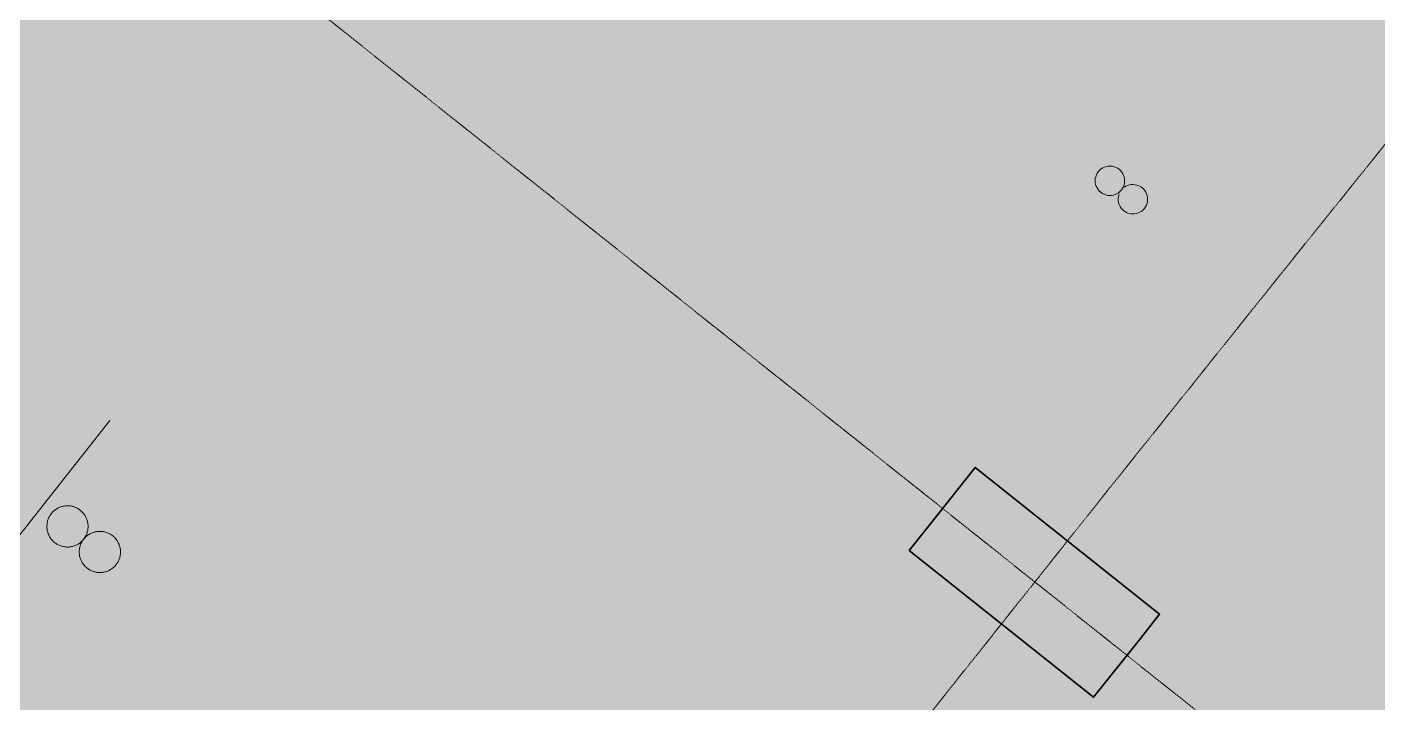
# Model space of a CAD drawing. Header units: millimetres. Extents: x -31757 to 121236, y -27283 to 63658.
# Drawn here: x 50148 to 52441, y 23403 to 24550 of the extents above; entities that cross this region are included whole.
import ezdxf

# ---------------------------------------------------------------- set-up
doc = ezdxf.new("R2010")
doc.units = ezdxf.units.MM
doc.linetypes.add('DASHDOT', pattern=[3.556, 2.54, -0.508, 0, -0.508])
for name, color, linetype, lineweight in [('01_切断（構造・壁）', 7, 'Continuous', 35), ('02_切断（家具）', 8, 'Continuous', 18), ('06_部屋の色', 8, 'Continuous', 0), ('11_見えがかり（家具）', 8, 'Continuous', 9), ('40_通り芯', 1, 'DASHDOT', 9), ('50_寸法', 3, 'Continuous', 9)]:
    doc.layers.add(name, color=color, linetype=linetype, lineweight=lineweight)

msp = doc.modelspace()

# ---------------------------------------------------------------- hatches: boundary and pattern name
at = {"layer": '01_切断（構造・壁）'}
msp.add_hatch(color=7, dxfattribs=at).paths.add_polyline_path([(51645.8, 23662), (51701, 23731.3), (51757.9, 23802.8), (52070.9, 23553.6), (52038.4, 23512.8), (51958.7, 23412.8)])
at = {"layer": '02_切断（家具）'}
for points in [[(50246.3, 23683.4), (50245.5, 23682.3), (50244.5, 23681), (50243.6, 23679.9), (50242.5, 23678.7), (50241.5, 23677.7), (50240.3, 23676.5), (50239.2, 23675.7), (50238, 23674.6), (50236.8, 23673.8), (50235.4, 23672.9), (50234.2, 23672.2), (50232.8, 23671.4), (50231.5, 23670.9), (50230, 23670.2), (50228.6, 23669.7), (50227.1, 23669.2), (50225.7, 23668.9), (50224.1, 23668.5), (50222.7, 23668.2), (50221.1, 23668), (50219.7, 23667.9), (50218.1, 23667.8), (50216.7, 23667.8), (50215, 23667.8), (50213.6, 23668), (50212, 23668.1), (50210.6, 23668.4), (50209, 23668.7), (50207.6, 23669.1), (50206, 23669.6), (50204.7, 23670.1), (50203.2, 23670.7), (50201.9, 23671.3), (50200.5, 23672), (50199.2, 23672.7), (50197.8, 23673.6), (50196.7, 23674.4), (50195.4, 23675.4), (50194.3, 23676.3), (50193.1, 23677.4), (50192.1, 23678.4), (50190.9, 23679.6), (50190.1, 23680.7), (50189, 23681.9), (50188.2, 23683.1), (50187.3, 23684.5), (50186.6, 23685.7), (50185.8, 23687.1), (50185.3, 23688.4), (50184.6, 23689.9), (50184.1, 23691.3), (50183.6, 23692.8), (50183.3, 23694.2), (50182.9, 23695.8), (50182.6, 23697.2), (50182.4, 23698.8), (50182.3, 23700.2), (50182.2, 23701.8), (50182.2, 23703.3), (50182.2, 23704.9), (50182.4, 23706.3), (50182.5, 23707.9), (50182.8, 23709.3), (50183.1, 23710.9), (50183.5, 23712.3), (50184, 23713.9), (50184.5, 23715.2), (50185.1, 23716.7), (50185.7, 23718), (50186.4, 23719.5), (50187.1, 23720.7), (50188, 23722.1), (50188.8, 23723.2), (50189.8, 23724.5), (50190.7, 23725.6), (50191.8, 23726.8), (50192.8, 23727.8), (50194, 23729), (50195.1, 23729.9), (50196.3, 23730.9), (50197.5, 23731.7), (50198.9, 23732.6), (50200.1, 23733.3), (50201.5, 23734.1), (50202.8, 23734.7), (50204.3, 23735.3), (50205.7, 23735.8), (50207.2, 23736.3), (50208.6, 23736.7), (50210.2, 23737.1), (50211.6, 23737.3), (50213.2, 23737.5), (50214.6, 23737.6), (50216.2, 23737.7), (50217.6, 23737.7), (50219.3, 23737.7), (50220.7, 23737.5), (50222.3, 23737.4), (50223.7, 23737.1), (50225.3, 23736.8), (50226.7, 23736.4), (50228.3, 23735.9), (50229.6, 23735.4), (50231.1, 23734.9), (50232.4, 23734.2), (50233.9, 23733.5), (50235.1, 23732.8), (50236.5, 23731.9), (50237.6, 23731.1), (50238.9, 23730.1), (50240, 23729.2), (50241.2, 23728.1), (50242.2, 23727.1), (50243.4, 23725.9), (50244.3, 23724.9), (50245.3, 23723.6), (50246.1, 23722.4), (50247, 23721), (50247.7, 23719.8), (50248.5, 23718.4), (50249, 23717.1), (50249.7, 23715.6), (50250.2, 23714.3), (50250.7, 23712.7), (50251.1, 23711.3), (50251.4, 23709.7), (50251.7, 23708.3), (50251.9, 23706.7), (50252, 23705.3), (50252.1, 23703.7), (50252.1, 23702.3), (50252.1, 23700.6), (50251.9, 23699.2), (50251.8, 23697.6), (50251.5, 23696.2), (50251.2, 23694.6), (50250.8, 23693.2), (50250.3, 23691.7), (50249.8, 23690.3), (50249.2, 23688.8), (50248.6, 23687.5), (50247.9, 23686.1), (50247.2, 23684.8)], [(50301.3, 23640.1), (50300.5, 23639), (50299.5, 23637.6), (50298.6, 23636.6), (50297.5, 23635.3), (50296.5, 23634.3), (50295.3, 23633.2), (50294.2, 23632.3), (50292.9, 23631.3), (50291.8, 23630.5), (50290.4, 23629.6), (50289.2, 23628.9), (50287.7, 23628.1), (50286.5, 23627.5), (50284.9, 23626.8), (50283.6, 23626.4), (50282.1, 23625.9), (50280.7, 23625.5), (50279.1, 23625.1), (50277.7, 23624.9), (50276.1, 23624.6), (50274.7, 23624.5), (50273, 23624.4), (50271.6, 23624.4), (50270, 23624.5), (50268.6, 23624.6), (50266.9, 23624.8), (50265.6, 23625.1), (50263.9, 23625.4), (50262.6, 23625.8), (50261, 23626.2), (50259.7, 23626.7), (50258.2, 23627.3), (50256.9, 23627.9), (50255.4, 23628.7), (50254.2, 23629.4), (50252.8, 23630.2), (50251.7, 23631.1), (50250.3, 23632), (50249.3, 23632.9), (50248, 23634), (50247.1, 23635), (50245.9, 23636.2), (50245, 23637.3), (50244, 23638.6), (50243.2, 23639.8), (50242.3, 23641.1), (50241.6, 23642.4), (50240.8, 23643.8), (50240.2, 23645.1), (50239.6, 23646.6), (50239.1, 23647.9), (50238.6, 23649.5), (50238.2, 23650.8), (50237.8, 23652.4), (50237.6, 23653.8), (50237.3, 23655.5), (50237.2, 23656.9), (50237.1, 23658.5), (50237.2, 23659.9), (50237.2, 23661.6), (50237.3, 23663), (50237.5, 23664.6), (50237.8, 23666), (50238.1, 23667.6), (50238.5, 23668.9), (50238.9, 23670.5), (50239.4, 23671.8), (50240, 23673.4), (50240.6, 23674.6), (50241.4, 23676.1), (50242.1, 23677.3), (50242.9, 23678.7), (50243.8, 23679.9), (50244.7, 23681.2), (50245.7, 23682.3), (50246.7, 23683.5), (50247.7, 23684.5), (50248.9, 23685.6), (50250, 23686.5), (50251.3, 23687.5), (50252.5, 23688.3), (50253.8, 23689.3), (50255.1, 23689.9), (50256.5, 23690.7), (50257.8, 23691.3), (50259.3, 23692), (50260.6, 23692.4), (50262.2, 23693), (50263.5, 23693.3), (50265.1, 23693.7), (50266.5, 23693.9), (50268.2, 23694.2), (50269.6, 23694.3), (50271.2, 23694.4), (50272.6, 23694.4), (50274.3, 23694.4), (50275.7, 23694.2), (50277.3, 23694), (50278.7, 23693.8), (50280.3, 23693.4), (50281.6, 23693.1), (50283.2, 23692.6), (50284.5, 23692.1), (50286.1, 23691.5), (50287.3, 23690.9), (50288.8, 23690.2), (50290, 23689.4), (50291.4, 23688.6), (50292.6, 23687.8), (50293.9, 23686.8), (50295, 23685.9), (50296.2, 23684.8), (50297.2, 23683.8), (50298.3, 23682.6), (50299.2, 23681.5), (50300.3, 23680.2), (50301, 23679.1), (50302, 23677.7), (50302.6, 23676.5), (50303.4, 23675), (50304, 23673.7), (50304.7, 23672.2), (50305.1, 23670.9), (50305.7, 23669.4), (50306, 23668), (50306.4, 23666.4), (50306.6, 23665), (50306.9, 23663.4), (50307, 23662), (50307.1, 23660.3), (50307.1, 23658.9), (50307.1, 23657.3), (50306.9, 23655.9), (50306.7, 23654.2), (50306.5, 23652.9), (50306.2, 23651.2), (50305.8, 23649.9), (50305.3, 23648.3), (50304.8, 23647), (50304.2, 23645.5), (50303.6, 23644.2), (50302.9, 23642.7), (50302.2, 23641.5)]]:
    msp.add_hatch(color=8, dxfattribs=at).paths.add_polyline_path(points)
at = {"layer": '06_部屋の色', "true_color": 0xe9dfcf}
for points in [[(43917.8, 27824.3), (43895.6, 27877), (43874.8, 27931.4), (43855, 27987.2), (43836, 28044.1), (43817.7, 28101.7), (43799.7, 28159.8), (43781.9, 28218.1), (43764, 28276.2), (43745.7, 28334), (43726.9, 28391), (43707.3, 28447), (43686.6, 28501.6), (43664.7, 28554.7), (43643.1, 28608.2), (43623.4, 28664.1), (43605.1, 28721.8), (43587.9, 28780.8), (43571.3, 28840.7), (43554.9, 28900.8), (43538.3, 28960.7), (43521.1, 29019.7), (43502.9, 29077.5), (43483.2, 29133.4), (43461.6, 29186.9), (43437.8, 29237.5), (43411.3, 29284.7), (43381.6, 29327.9), (43348.4, 29366.7), (43311.3, 29400.4), (43272.1, 29431.3), (43232.9, 29462.3), (43229.8, 29464.7), (43333.3, 29595.7), (43625.3, 29963.9), (43722.5, 30085.9), (43918.2, 30331.4), (44212, 30698.3), (44506.6, 31064.4), (44802.1, 31429.9), (45098.4, 31794.7), (45395.5, 32158.8), (45594.6, 32401.6), (45693.5, 32522.2), (45992.3, 32884.9), (46292, 33247), (46592.5, 33608.3), (46893.8, 33968.9), (47195.9, 34328.9), (47498.9, 34688.1), (55441.2, 27973.9), (55153.7, 27633.1), (54867, 27291.5), (54581.1, 26949.3), (54295.9, 26606.4), (54011.6, 26262.9), (53728.1, 25918.7), (53637.4, 25808.2), (53634.2, 25804.3), (53445.3, 25573.9), (53163.4, 25228.4), (52882.2, 24882.3), (52601.9, 24535.5), (52322.3, 24188.1), (52043.6, 23840), (51857.9, 23607), (51765.6, 23491.3), (51488.5, 23141.9), (51212.2, 22791.9), (50973, 22487.4), (50940.2, 22518.9), (50903.7, 22553.3), (50866.7, 22587.2), (50829.1, 22620.3), (50753.2, 22685.5), (50715.2, 22718.1), (50677.2, 22750.7), (50639.1, 22783.2), (50601, 22815.5), (50562.7, 22847.7), (50524.3, 22879.7), (50485.7, 22911.5), (50446.9, 22943.1), (50407.9, 22974.4), (50368.7, 23005.5), (50328.3, 23035), (50286, 23062.1), (50242, 23087), (50196.6, 23110.1), (50150, 23131.7), (50102.4, 23152), (50054.1, 23171.4), (50005.3, 23190.2), (49956.2, 23208.7), (49907.1, 23227.2), (49858.3, 23245.9), (49810, 23265.3), (49762.3, 23285.6), (49715.7, 23307.1), (49670.2, 23330.2), (49626.2, 23355.1), (49583.8, 23382.1), (49543.4, 23411.6), (49505.7, 23444.5), (49471.1, 23481.4), (49439.2, 23521.7), (49409.6, 23565), (49381.9, 23610.7), (49355.8, 23658.5), (49330.9, 23707.7), (49306.7, 23757.9), (49259.3, 23859.4), (49235.2, 23909.8), (49210.4, 23959.2), (49184.5, 24007.1), (49157.1, 24053.1), (49129.3, 24098.7), (49102.3, 24145.4), (49076.1, 24193), (49050.3, 24241.1), (49024.7, 24289.5), (48999.1, 24337.9), (48973.3, 24386), (48947.1, 24433.5), (48920.1, 24480.1), (48892.2, 24525.6), (48863.2, 24569.7), (48832.9, 24612), (48800.9, 24652.2), (48767.2, 24690.2), (48731.4, 24725.6), (48693.3, 24758.1), (48652.8, 24787.5), (48610.1, 24814.1), (48565.4, 24838.1), (48518.9, 24859.8), (48470.7, 24879.4), (48421.2, 24897.2), (48370.4, 24913.5), (48318.6, 24928.5), (48266, 24942.5), (48212.8, 24955.7), (48159.3, 24968.4), (48105.5, 24980.9), (48051.7, 24993.3), (47998.2, 25006.1), (47945.1, 25019.4), (47892.6, 25033.5), (47841, 25048.7), (47790.4, 25065.2), (47739.8, 25081.8), (47688.3, 25097.1), (47636, 25111.4), (47583.1, 25125.1), (47529.9, 25138.3), (47476.6, 25151.3), (47423.4, 25164.4), (47370.5, 25178), (47318, 25192.2), (47266.3, 25207.3), (47215.6, 25223.6), (47166, 25241.4), (47117.8, 25260.9), (47071.2, 25282.5), (47026.4, 25306.4), (46983.6, 25332.8), (46943, 25362.1), (46904.9, 25394.5), (46869.1, 25429.9), (46835.4, 25467.9), (46803.5, 25508.3), (46773.2, 25550.7), (46744.2, 25594.8), (46716.3, 25640.3), (46689.3, 25686.8), (46662.8, 25734), (46636.7, 25781.7), (46610.6, 25829.5), (46584.4, 25877.1), (46557.7, 25924.1), (46530.4, 25970.2), (46502.1, 26015.1), (46472.6, 26058.6), (46441.7, 26100.2), (46409.1, 26139.6), (46374.5, 26176.6), (46338.9, 26212.2), (46303.2, 26247.6), (46267.4, 26283), (46231.5, 26318.3), (46195.5, 26353.4), (46159.3, 26388.3), (46123.1, 26423.1), (46086.6, 26457.6), (46049.9, 26491.9), (46013.1, 26525.9), (45976, 26559.6), (45938.7, 26593.1), (45901.1, 26626.2), (45863.2, 26658.9), (45825.1, 26691.3), (45786.6, 26723.3), (45747.8, 26754.8), (45708.7, 26785.9), (45667.5, 26814.4), (45622.7, 26838.4), (45575, 26858.5), (45524.6, 26875.3), (45472.1, 26889.4), (45418, 26901.4), (45362.7, 26911.9), (45306.6, 26921.4), (45250.2, 26930.5), (45194, 26939.9), (45138.4, 26950), (45083.9, 26961.6), (45031, 26975.2), (44980.1, 26991.3), (44931.7, 27010.6), (44886.3, 27033.7), (44842.5, 27058.9), (44798.9, 27084.3), (44755.3, 27109.8), (44711.9, 27135.5), (44668.7, 27161.4), (44625.7, 27187.5), (44582.8, 27213.9), (44540.2, 27240.5), (44497.7, 27267.5), (44455.6, 27294.7), (44413.7, 27322.3), (44372, 27350.2), (44330.7, 27378.6), (44289.7, 27407.3), (44249, 27436.4), (44208.7, 27466), (44168.7, 27496.1), (44129.1, 27526.6), (44091.3, 27559.4), (44056.4, 27595.9), (44024.2, 27635.9), (43994.5, 27679), (43967, 27725), (43941.5, 27773.5)], [(53004.1, 22695.2), (42315.5, 31207.6), (44203.4, 33542.8), (54766.2, 24875), (53885.2, 23785.1), (53912.4, 23763.1), (53031.5, 22673.4)], [(41388.8, 30026.3), (42315.5, 31207.6), (53004.1, 22695.2), (52139, 21592.6), (52166.6, 21571), (52137.7, 21534.2), (52059.1, 21595.9), (52019.7, 21626.8), (51980.4, 21657.6), (51941, 21688.5), (51901.7, 21719.3), (51862.3, 21750.2), (51823, 21781.1), (51783.6, 21811.9), (51704.9, 21873.6), (51665.6, 21904.5), (51626.3, 21935.3), (51586.9, 21966.2), (51547.6, 21997), (51508.2, 22027.9), (51468.9, 22058.7), (51429.5, 22089.6), (51390.2, 22120.4), (51350.8, 22151.3), (51311.5, 22182.1), (51272.1, 22213), (51233.3, 22244.4), (51195.2, 22276.9), (51157.9, 22310.3), (51121.1, 22344.4), (51084.7, 22379), (51048.5, 22413.9), (51012.5, 22449), (50976.4, 22484.1), (50940.2, 22518.9), (50903.7, 22553.3), (50866.7, 22587.2), (50829.1, 22620.3), (50753.2, 22685.5), (50715.2, 22718.1), (50677.2, 22750.7), (50639.1, 22783.2), (50601, 22815.5), (50562.7, 22847.7), (50524.3, 22879.7), (50485.7, 22911.5), (50446.9, 22943.1), (50407.9, 22974.4), (50368.7, 23005.5), (50328.3, 23035), (50286, 23062.1), (50242, 23087), (50196.6, 23110.1), (50150, 23131.7), (50102.4, 23152), (50054.1, 23171.4), (50005.3, 23190.2), (49956.2, 23208.7), (49907.1, 23227.2), (49858.3, 23245.9), (49810, 23265.3), (49762.3, 23285.6), (49715.7, 23307.1), (49670.2, 23330.2), (49626.2, 23355.1), (49583.8, 23382.1), (49543.4, 23411.6), (49505.7, 23444.5), (49471.1, 23481.4), (49439.2, 23521.7), (49409.6, 23565), (49381.9, 23610.7), (49355.8, 23658.5), (49330.9, 23707.7), (49306.7, 23757.9), (49259.3, 23859.4), (49235.2, 23909.8), (49210.4, 23959.2), (49184.5, 24007.1), (49157.1, 24053.1), (49129.3, 24098.7), (49102.3, 24145.4), (49076.1, 24193), (49050.3, 24241.1), (49024.7, 24289.5), (48999.1, 24337.9), (48973.3, 24386), (48947.1, 24433.5), (48920.1, 24480.1), (48892.2, 24525.6), (48863.2, 24569.7), (48832.9, 24612), (48800.9, 24652.2), (48767.2, 24690.2), (48731.4, 24725.6), (48693.3, 24758.1), (48652.8, 24787.5), (48610.1, 24814.1), (48565.4, 24838.1), (48518.9, 24859.8), (48470.7, 24879.4), (48421.2, 24897.2), (48370.4, 24913.5), (48318.6, 24928.5), (48266, 24942.5), (48212.8, 24955.7), (48159.3, 24968.4), (48105.5, 24980.9), (48051.7, 24993.3), (47998.2, 25006.1), (47945.1, 25019.4), (47892.6, 25033.5), (47841, 25048.7), (47790.4, 25065.2), (47739.8, 25081.8), (47688.3, 25097.1), (47636, 25111.4), (47583.1, 25125.1), (47529.9, 25138.3), (47476.6, 25151.3), (47423.4, 25164.4), (47370.5, 25178), (47318, 25192.2), (47266.3, 25207.3), (47215.6, 25223.6), (47166, 25241.4), (47117.8, 25260.9), (47071.2, 25282.5), (47026.4, 25306.4), (46983.6, 25332.8), (46943, 25362.1), (46904.9, 25394.5), (46869.1, 25429.9), (46835.4, 25467.9), (46803.5, 25508.3), (46773.2, 25550.7), (46744.2, 25594.8), (46716.3, 25640.3), (46689.3, 25686.8), (46662.8, 25734), (46636.7, 25781.7), (46610.6, 25829.5), (46584.4, 25877.1), (46557.7, 25924.1), (46530.4, 25970.2), (46502.1, 26015.1), (46472.6, 26058.6), (46441.7, 26100.2), (46409.1, 26139.6), (46374.5, 26176.6), (46338.9, 26212.2), (46303.2, 26247.6), (46267.4, 26283), (46231.5, 26318.3), (46195.5, 26353.4), (46159.3, 26388.3), (46123.1, 26423.1), (46086.6, 26457.6), (46049.9, 26491.9), (46013.1, 26525.9), (45976, 26559.6), (45938.7, 26593.1), (45901.1, 26626.2), (45863.2, 26658.9), (45825.1, 26691.3), (45786.6, 26723.3), (45747.8, 26754.8), (45708.7, 26785.9), (45667.5, 26814.4), (45622.7, 26838.4), (45575, 26858.5), (45524.6, 26875.3), (45472.1, 26889.4), (45418, 26901.4), (45362.7, 26911.9), (45306.6, 26921.4), (45250.2, 26930.5), (45194, 26939.9), (45138.4, 26950), (45083.9, 26961.6), (45031, 26975.2), (44980.1, 26991.3), (44931.7, 27010.6), (44886.3, 27033.7), (44842.5, 27058.9), (44798.9, 27084.3), (44755.3, 27109.8), (44711.9, 27135.5), (44668.7, 27161.4), (44625.7, 27187.5), (44582.8, 27213.9), (44540.2, 27240.5), (44497.7, 27267.5), (44455.6, 27294.7), (44413.7, 27322.3), (44372, 27350.2), (44330.7, 27378.6), (44289.7, 27407.3), (44249, 27436.4), (44208.7, 27466), (44168.7, 27496.1), (44129.1, 27526.6), (44091.3, 27559.4), (44056.4, 27595.9), (44024.2, 27635.9), (43994.5, 27679), (43967, 27725), (43941.5, 27773.5), (43917.8, 27824.3), (43895.6, 27877), (43874.8, 27931.4), (43855, 27987.2), (43836, 28044.1), (43817.7, 28101.7), (43799.7, 28159.8), (43781.9, 28218.1), (43764, 28276.2), (43745.7, 28334), (43726.9, 28391), (43707.3, 28447), (43686.6, 28501.6), (43664.7, 28554.7), (43643.1, 28608.2), (43623.4, 28664.1), (43605.1, 28721.8), (43587.9, 28780.8), (43571.3, 28840.7), (43554.9, 28900.8), (43538.3, 28960.7), (43521.1, 29019.7), (43502.9, 29077.5), (43483.2, 29133.4), (43461.6, 29186.9), (43437.8, 29237.5), (43411.3, 29284.7), (43381.6, 29327.9), (43348.4, 29366.7), (43311.3, 29400.4), (42879.8, 29741.3), (42801.3, 29803.3), (42762.1, 29834.3), (42719.6, 29861.2), (42671.5, 29880.8), (42618.5, 29894.3), (42561.8, 29903), (42502.2, 29908.1), (42440.8, 29910.8), (42378.5, 29912.4), (42316.3, 29914), (42255.1, 29917.1), (42191.5, 29917.1), (42122.8, 29910.5), (42050.8, 29899.7), (41977.4, 29887.1), (41904.4, 29875.1), (41833.8, 29866.1), (41767.4, 29862.5), (41707.1, 29866.6), (41654.9, 29881), (41607.5, 29901.7), (41560.9, 29923.2), (41515.2, 29946.1), (41471, 29970.7), (41428.5, 29997.5)], [(53004.1, 22695.2), (51858.1, 23607.9), (53633.7, 25804.3), (54766.2, 24875), (53885.2, 23785.1), (53912.4, 23763.1), (53031.5, 22673.4)], [(51121.1, 22344.4), (51084.7, 22379), (51048.5, 22413.9), (51012.5, 22449), (50976.4, 22484.1), (51858.1, 23607.9), (53004.1, 22695.2), (52139, 21592.6), (52166.6, 21571), (52137.7, 21534.2), (52059.1, 21595.9), (52019.7, 21626.8), (51980.4, 21657.6), (51941, 21688.5), (51901.7, 21719.3), (51862.3, 21750.2), (51823, 21781.1), (51783.6, 21811.9), (51704.9, 21873.6), (51665.6, 21904.5), (51626.3, 21935.3), (51586.9, 21966.2), (51547.6, 21997), (51508.2, 22027.9), (51468.9, 22058.7), (51429.5, 22089.6), (51390.2, 22120.4), (51350.8, 22151.3), (51311.5, 22182.1), (51272.1, 22213), (51233.3, 22244.4), (51195.2, 22276.9), (51157.9, 22310.3)]]:
    msp.add_hatch(color=8, dxfattribs=at).paths.add_polyline_path(points)
at = {"layer": '50_寸法'}
msp.add_hatch(color=7, dxfattribs=at).paths.add_polyline_path([(50324.4, 23854.3), (50318.3, 23848), (50311, 23842.9), (50302.9, 23839.4), (50294.3, 23837.6), (50285.4, 23837.5), (50276.8, 23839), (50268.6, 23842.3), (50261.2, 23847.1), (50254.8, 23853.2), (50249.8, 23860.5), (50246.3, 23868.6), (50244.5, 23877.2), (50244.3, 23886), (50245.9, 23894.7), (50249.2, 23902.9), (50254, 23910.3), (50260.1, 23916.7), (50267.4, 23921.7), (50275.5, 23925.2), (50284.1, 23927), (50292.9, 23927.2), (50301.6, 23925.6), (50309.8, 23922.3), (50317.2, 23917.5), (50323.5, 23911.4), (50328.5, 23904.1), (50332, 23896), (50333.9, 23887.4), (50334, 23878.6), (50332.4, 23869.9), (50329.2, 23861.7)])

# ---------------------------------------------------------------- linework, layer by layer
at = {"layer": '01_切断（構造・壁）'}
msp.add_lwpolyline([(51645.8, 23662), (51701, 23731.3), (51757.9, 23802.8), (52070.9, 23553.6), (52038.4, 23512.8), (51958.7, 23412.8), (51645.8, 23662)], dxfattribs=at)
at = {"layer": '02_切断（家具）'}
for points in [[(50246.3, 23683.4), (50245.5, 23682.3), (50244.5, 23681), (50243.6, 23679.9), (50242.5, 23678.7), (50241.5, 23677.7), (50240.3, 23676.5), (50239.2, 23675.7), (50238, 23674.6), (50236.8, 23673.8), (50235.4, 23672.9), (50234.2, 23672.2), (50232.8, 23671.4), (50231.5, 23670.9), (50230, 23670.2), (50228.6, 23669.7), (50227.1, 23669.2), (50225.7, 23668.9), (50224.1, 23668.5), (50222.7, 23668.2), (50221.1, 23668), (50219.7, 23667.9), (50218.1, 23667.8), (50216.7, 23667.8), (50215, 23667.8), (50213.6, 23668), (50212, 23668.1), (50210.6, 23668.4), (50209, 23668.7), (50207.6, 23669.1), (50206, 23669.6), (50204.7, 23670.1), (50203.2, 23670.7), (50201.9, 23671.3), (50200.5, 23672), (50199.2, 23672.7), (50197.8, 23673.6), (50196.7, 23674.4), (50195.4, 23675.4), (50194.3, 23676.3), (50193.1, 23677.4), (50192.1, 23678.4), (50190.9, 23679.6), (50190.1, 23680.7), (50189, 23681.9), (50188.2, 23683.1), (50187.3, 23684.5), (50186.6, 23685.7), (50185.8, 23687.1), (50185.3, 23688.4), (50184.6, 23689.9), (50184.1, 23691.3), (50183.6, 23692.8), (50183.3, 23694.2), (50182.9, 23695.8), (50182.6, 23697.2), (50182.4, 23698.8), (50182.3, 23700.2), (50182.2, 23701.8), (50182.2, 23703.3), (50182.2, 23704.9), (50182.4, 23706.3), (50182.5, 23707.9), (50182.8, 23709.3), (50183.1, 23710.9), (50183.5, 23712.3), (50184, 23713.9), (50184.5, 23715.2), (50185.1, 23716.7), (50185.7, 23718), (50186.4, 23719.5), (50187.1, 23720.7), (50188, 23722.1), (50188.8, 23723.2), (50189.8, 23724.5), (50190.7, 23725.6), (50191.8, 23726.8), (50192.8, 23727.8), (50194, 23729), (50195.1, 23729.9), (50196.3, 23730.9), (50197.5, 23731.7), (50198.9, 23732.6), (50200.1, 23733.3), (50201.5, 23734.1), (50202.8, 23734.7), (50204.3, 23735.3), (50205.7, 23735.8), (50207.2, 23736.3), (50208.6, 23736.7), (50210.2, 23737.1), (50211.6, 23737.3), (50213.2, 23737.5), (50214.6, 23737.6), (50216.2, 23737.7), (50217.6, 23737.7), (50219.3, 23737.7), (50220.7, 23737.5), (50222.3, 23737.4), (50223.7, 23737.1), (50225.3, 23736.8), (50226.7, 23736.4), (50228.3, 23735.9), (50229.6, 23735.4), (50231.1, 23734.9), (50232.4, 23734.2), (50233.9, 23733.5), (50235.1, 23732.8), (50236.5, 23731.9), (50237.6, 23731.1), (50238.9, 23730.1), (50240, 23729.2), (50241.2, 23728.1), (50242.2, 23727.1), (50243.4, 23725.9), (50244.3, 23724.9), (50245.3, 23723.6), (50246.1, 23722.4), (50247, 23721), (50247.7, 23719.8), (50248.5, 23718.4), (50249, 23717.1), (50249.7, 23715.6), (50250.2, 23714.3), (50250.7, 23712.7), (50251.1, 23711.3), (50251.4, 23709.7), (50251.7, 23708.3), (50251.9, 23706.7), (50252, 23705.3), (50252.1, 23703.7), (50252.1, 23702.3), (50252.1, 23700.6), (50251.9, 23699.2), (50251.8, 23697.6), (50251.5, 23696.2), (50251.2, 23694.6), (50250.8, 23693.2), (50250.3, 23691.7), (50249.8, 23690.3), (50249.2, 23688.8), (50248.6, 23687.5), (50247.9, 23686.1), (50247.2, 23684.8), (50246.3, 23683.4)], [(50301.3, 23640.1), (50300.5, 23639), (50299.5, 23637.6), (50298.6, 23636.6), (50297.5, 23635.3), (50296.5, 23634.3), (50295.3, 23633.2), (50294.2, 23632.3), (50292.9, 23631.3), (50291.8, 23630.5), (50290.4, 23629.6), (50289.2, 23628.9), (50287.7, 23628.1), (50286.5, 23627.5), (50284.9, 23626.8), (50283.6, 23626.4), (50282.1, 23625.9), (50280.7, 23625.5), (50279.1, 23625.1), (50277.7, 23624.9), (50276.1, 23624.6), (50274.7, 23624.5), (50273, 23624.4), (50271.6, 23624.4), (50270, 23624.5), (50268.6, 23624.6), (50266.9, 23624.8), (50265.6, 23625.1), (50263.9, 23625.4), (50262.6, 23625.8), (50261, 23626.2), (50259.7, 23626.7), (50258.2, 23627.3), (50256.9, 23627.9), (50255.4, 23628.7), (50254.2, 23629.4), (50252.8, 23630.2), (50251.7, 23631.1), (50250.3, 23632), (50249.3, 23632.9), (50248, 23634), (50247.1, 23635), (50245.9, 23636.2), (50245, 23637.3), (50244, 23638.6), (50243.2, 23639.8), (50242.3, 23641.1), (50241.6, 23642.4), (50240.8, 23643.8), (50240.2, 23645.1), (50239.6, 23646.6), (50239.1, 23647.9), (50238.6, 23649.5), (50238.2, 23650.8), (50237.8, 23652.4), (50237.6, 23653.8), (50237.3, 23655.5), (50237.2, 23656.9), (50237.1, 23658.5), (50237.2, 23659.9), (50237.2, 23661.6), (50237.3, 23663), (50237.5, 23664.6), (50237.8, 23666), (50238.1, 23667.6), (50238.5, 23668.9), (50238.9, 23670.5), (50239.4, 23671.8), (50240, 23673.4), (50240.6, 23674.6), (50241.4, 23676.1), (50242.1, 23677.3), (50242.9, 23678.7), (50243.8, 23679.9), (50244.7, 23681.2), (50245.7, 23682.3), (50246.7, 23683.5), (50247.7, 23684.5), (50248.9, 23685.6), (50250, 23686.5), (50251.3, 23687.5), (50252.5, 23688.3), (50253.8, 23689.3), (50255.1, 23689.9), (50256.5, 23690.7), (50257.8, 23691.3), (50259.3, 23692), (50260.6, 23692.4), (50262.2, 23693), (50263.5, 23693.3), (50265.1, 23693.7), (50266.5, 23693.9), (50268.2, 23694.2), (50269.6, 23694.3), (50271.2, 23694.4), (50272.6, 23694.4), (50274.3, 23694.4), (50275.7, 23694.2), (50277.3, 23694), (50278.7, 23693.8), (50280.3, 23693.4), (50281.6, 23693.1), (50283.2, 23692.6), (50284.5, 23692.1), (50286.1, 23691.5), (50287.3, 23690.9), (50288.8, 23690.2), (50290, 23689.4), (50291.4, 23688.6), (50292.6, 23687.8), (50293.9, 23686.8), (50295, 23685.9), (50296.2, 23684.8), (50297.2, 23683.8), (50298.3, 23682.6), (50299.2, 23681.5), (50300.3, 23680.2), (50301, 23679.1), (50302, 23677.7), (50302.6, 23676.5), (50303.4, 23675), (50304, 23673.7), (50304.7, 23672.2), (50305.1, 23670.9), (50305.7, 23669.4), (50306, 23668), (50306.4, 23666.4), (50306.6, 23665), (50306.9, 23663.4), (50307, 23662), (50307.1, 23660.3), (50307.1, 23658.9), (50307.1, 23657.3), (50306.9, 23655.9), (50306.7, 23654.2), (50306.5, 23652.9), (50306.2, 23651.2), (50305.8, 23649.9), (50305.3, 23648.3), (50304.8, 23647), (50304.2, 23645.5), (50303.6, 23644.2), (50302.9, 23642.7), (50302.2, 23641.5), (50301.3, 23640.1)]]:
    msp.add_lwpolyline(points, dxfattribs=at)
at = {"layer": '11_見えがかり（家具）'}
for points in [[(51962.4, 24296.1), (51963.5, 24299.2), (51965, 24302.1), (51966.9, 24304.8), (51969.1, 24307.2), (51971.6, 24309.3), (51974.4, 24311.1), (51977.3, 24312.5), (51980.4, 24313.5), (51983.6, 24314.1), (51986.9, 24314.2), (51990.2, 24313.9), (51993.4, 24313.3), (51996.4, 24312.1), (51999.3, 24310.7), (52002, 24308.8), (52004.5, 24306.6), (52006.6, 24304.1), (52008.3, 24301.3), (52009.7, 24298.4), (52010.7, 24295.3), (52011.3, 24292.1), (52011.5, 24288.8), (52011.2, 24285.5), (52010.5, 24282.3), (52009.4, 24279.3), (52007.9, 24276.3), (52006, 24273.7), (52001.3, 24269.1), (51995.6, 24266), (51992.5, 24265), (51989.3, 24264.4), (51986, 24264.2), (51982.8, 24264.5), (51979.6, 24265.2), (51976.5, 24266.3), (51973.6, 24267.8), (51970.9, 24269.7), (51968.5, 24271.9), (51966.4, 24274.4), (51964.6, 24277.1), (51963.2, 24280.1), (51962.2, 24283.2), (51961.6, 24286.4), (51961.5, 24289.7), (51961.7, 24292.9), (51962.4, 24296.1)], [(52011.2, 24278.5), (52013.4, 24279.9), (52016.4, 24281.3), (52019.5, 24282.3), (52022.7, 24282.9), (52026, 24283), (52029.2, 24282.7), (52032.4, 24282), (52035.5, 24280.9), (52038.4, 24279.4), (52041.1, 24277.6), (52043.5, 24275.4), (52045.6, 24272.9), (52047.4, 24270.1), (52048.8, 24267.2), (52049.8, 24264.1), (52050.4, 24260.8), (52050.5, 24257.6), (52050.3, 24254.3), (52049.6, 24251.1), (52048.5, 24248), (52047, 24245.1), (52045.1, 24242.5), (52040.4, 24237.9), (52034.7, 24234.8), (52031.6, 24233.8), (52028.4, 24233.2), (52025.1, 24233), (52021.8, 24233.3), (52018.6, 24234), (52015.6, 24235.1), (52012.7, 24236.6), (52010, 24238.5), (52007.6, 24240.7), (52005.4, 24243.1), (52003.7, 24245.9), (52002.3, 24248.9), (52001.3, 24252), (52000.7, 24255.2), (52000.5, 24258.5), (52000.8, 24261.7), (52001.5, 24264.9)], [(52001.5, 24264.9), (52002.4, 24267.4)]]:
    msp.add_lwpolyline(points, dxfattribs=at)
at = {"layer": '40_通り芯'}
for points in [[(55613.7, 20618.3), (40438.3, 32704.1)], [(47643.7, 18116.4), (47926.4, 18497.7), (48210, 18878.3), (48494.6, 19258.3), (48780.1, 19637.5), (49066.5, 20016.1), (49353.8, 20393.9), (49642.1, 20771), (49931.3, 21147.4), (50221.4, 21523.1), (50512.5, 21898.1), (50804.5, 22272.4), (51097.3, 22646), (51391.2, 23018.8), (51685.9, 23390.9), (51981.5, 23762.3), (52278.1, 24132.9), (52575.5, 24502.9)]]:
    msp.add_lwpolyline(points, dxfattribs=at)
at = {"layer": '50_寸法'}
msp.add_lwpolyline([(49004.7, 22238.4), (49187.1, 22474.1), (49369.9, 22709.5), (49553, 22944.6), (49736.5, 23179.4), (49920.4, 23414), (50104.6, 23648.3), (50289.2, 23882.3)], dxfattribs=at)

doc.saveas('drawing.dxf')
